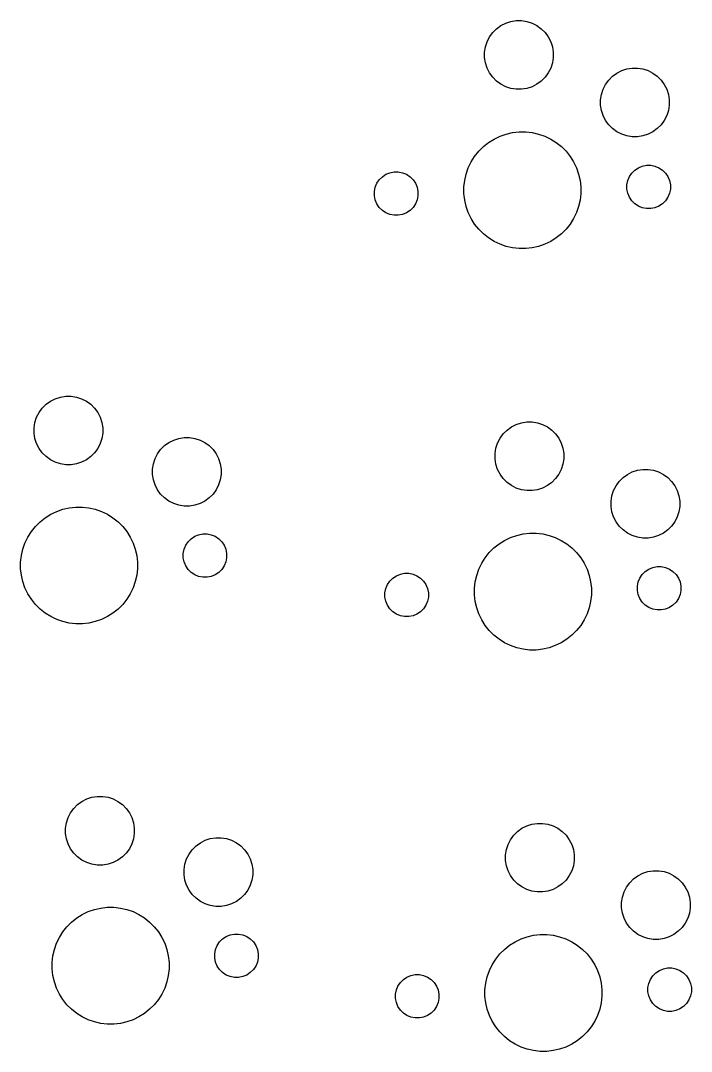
# Model space of a CAD drawing. Extents: x -174 to 104, y -33 to 58.
# Drawn here: x -147.57 to -118.35, y 8.02 to 52.95 of the extents above; entities that cross this region are included whole.
import ezdxf

# ---------------------------------------------------------------- set-up
doc = ezdxf.new("R2010")
doc.units = 0
doc.layers.add('BLACK', color=7, linetype='CONTINUOUS')

msp = doc.modelspace()

# ---------------------------------------------------------------- linework, layer by layer
at = {"layer": 'BLACK', "linetype": 'CONTINUOUS'}
for p, q in [((-127.006694, 52.429401), (-126.840257, 52.595838)), ((-126.840257, 52.595838), (-126.649833, 52.734189)), ((-126.649833, 52.734189), (-126.44011, 52.841048)), ((-126.44011, 52.841048), (-126.216253, 52.913784)), ((-126.216253, 52.913784), (-125.983774, 52.950605)), ((-125.983774, 52.950605), (-125.748396, 52.950605)), ((-125.748396, 52.950605), (-125.515917, 52.913784)), ((-125.515917, 52.913784), (-125.29206, 52.841048)), ((-125.29206, 52.841048), (-125.082337, 52.734189)), ((-125.082337, 52.734189), (-124.891913, 52.595838)), ((-124.891913, 52.595838), (-124.725476, 52.429401)), ((-127.251904, 52.029254), (-127.145045, 52.238977)), ((-127.145045, 52.238977), (-127.006694, 52.429401)), ((-124.725476, 52.429401), (-124.587125, 52.238977)), ((-124.587125, 52.238977), (-124.480266, 52.029254)), ((-127.361461, 51.572918), (-127.32464, 51.805397)), ((-127.32464, 51.805397), (-127.251904, 52.029254)), ((-124.480266, 52.029254), (-124.40753, 51.805397)), ((-124.40753, 51.805397), (-124.370709, 51.572918)), ((-127.361461, 51.33754), (-127.361461, 51.572918)), ((-127.32464, 51.105061), (-127.361461, 51.33754)), ((-124.370709, 51.33754), (-124.40753, 51.105061)), ((-124.370709, 51.572918), (-124.370709, 51.33754)), ((-127.251904, 50.881204), (-127.32464, 51.105061)), ((-127.145045, 50.671481), (-127.251904, 50.881204)), ((-124.480266, 50.881204), (-124.587125, 50.671481)), ((-124.40753, 51.105061), (-124.480266, 50.881204)), ((-121.593957, 50.665828), (-121.384234, 50.772687)), ((-121.384234, 50.772687), (-121.160377, 50.845423)), ((-121.160377, 50.845423), (-120.927898, 50.882244)), ((-120.927898, 50.882244), (-120.69252, 50.882244)), ((-120.69252, 50.882244), (-120.460041, 50.845423)), ((-120.460041, 50.845423), (-120.236184, 50.772687)), ((-120.236184, 50.772687), (-120.026461, 50.665828)), ((-127.006694, 50.481057), (-127.145045, 50.671481)), ((-126.840257, 50.31462), (-127.006694, 50.481057)), ((-124.725476, 50.481057), (-124.891913, 50.31462)), ((-124.587125, 50.671481), (-124.725476, 50.481057)), ((-122.089169, 50.170616), (-121.950818, 50.36104)), ((-121.950818, 50.36104), (-121.784381, 50.527477)), ((-121.784381, 50.527477), (-121.593957, 50.665828)), ((-120.026461, 50.665828), (-119.836037, 50.527477)), ((-119.836037, 50.527477), (-119.6696, 50.36104)), ((-119.6696, 50.36104), (-119.531249, 50.170616)), ((-126.649833, 50.176269), (-126.840257, 50.31462)), ((-126.44011, 50.06941), (-126.649833, 50.176269)), ((-126.216253, 49.996674), (-126.44011, 50.06941)), ((-125.983774, 49.959853), (-126.216253, 49.996674)), ((-125.748396, 49.959853), (-125.983774, 49.959853)), ((-125.515917, 49.996674), (-125.748396, 49.959853)), ((-125.29206, 50.06941), (-125.515917, 49.996674)), ((-125.082337, 50.176269), (-125.29206, 50.06941)), ((-124.891913, 50.31462), (-125.082337, 50.176269)), ((-122.268764, 49.737036), (-122.196028, 49.960893)), ((-122.196028, 49.960893), (-122.089169, 50.170616)), ((-119.531249, 50.170616), (-119.42439, 49.960893)), ((-119.42439, 49.960893), (-119.351654, 49.737036)), ((-122.305585, 49.504557), (-122.268764, 49.737036)), ((-122.305585, 49.269179), (-122.305585, 49.504557)), ((-119.351654, 49.737036), (-119.314833, 49.504557)), ((-119.314833, 49.504557), (-119.314833, 49.269179)), ((-122.268764, 49.0367), (-122.305585, 49.269179)), ((-122.196028, 48.812843), (-122.268764, 49.0367)), ((-119.351654, 49.0367), (-119.42439, 48.812843)), ((-119.314833, 49.269179), (-119.351654, 49.0367)), ((-122.089169, 48.60312), (-122.196028, 48.812843)), ((-121.950818, 48.412696), (-122.089169, 48.60312)), ((-119.531249, 48.60312), (-119.6696, 48.412696)), ((-119.42439, 48.812843), (-119.531249, 48.60312)), ((-126.138782, 48.071222), (-125.854621, 48.103239)), ((-125.854621, 48.103239), (-125.568661, 48.103239)), ((-125.568661, 48.103239), (-125.2845, 48.071222)), ((-121.784381, 48.246259), (-121.950818, 48.412696)), ((-121.593957, 48.107908), (-121.784381, 48.246259)), ((-121.384234, 48.001049), (-121.593957, 48.107908)), ((-120.026461, 48.107908), (-120.236184, 48.001049)), ((-119.836037, 48.246259), (-120.026461, 48.107908)), ((-119.6696, 48.412696), (-119.836037, 48.246259)), ((-127.410825, 47.458639), (-127.187253, 47.636931)), ((-127.187253, 47.636931), (-126.945124, 47.789071)), ((-126.945124, 47.789071), (-126.687484, 47.913144)), ((-126.687484, 47.913144), (-126.417572, 48.00759)), ((-126.417572, 48.00759), (-126.138782, 48.071222)), ((-125.2845, 48.071222), (-125.00571, 48.00759)), ((-125.00571, 48.00759), (-124.735798, 47.913144)), ((-124.735798, 47.913144), (-124.478158, 47.789071)), ((-124.478158, 47.789071), (-124.236029, 47.636931)), ((-124.236029, 47.636931), (-124.012457, 47.458639)), ((-121.160377, 47.928313), (-121.384234, 48.001049)), ((-120.927898, 47.891492), (-121.160377, 47.928313)), ((-120.69252, 47.891492), (-120.927898, 47.891492)), ((-120.460041, 47.928313), (-120.69252, 47.891492)), ((-120.236184, 48.001049), (-120.460041, 47.928313)), ((-127.791321, 47.032863), (-127.613029, 47.256435)), ((-127.613029, 47.256435), (-127.410825, 47.458639)), ((-124.012457, 47.458639), (-123.810253, 47.256435)), ((-123.810253, 47.256435), (-123.631961, 47.032863)), ((-128.067534, 46.533094), (-127.943461, 46.790734)), ((-127.943461, 46.790734), (-127.791321, 47.032863)), ((-123.631961, 47.032863), (-123.479821, 46.790734)), ((-123.479821, 46.790734), (-123.355748, 46.533094)), ((-131.657583, 46.251103), (-131.485526, 46.322371)), ((-131.485526, 46.322371), (-131.302872, 46.358703)), ((-131.302872, 46.358703), (-131.11664, 46.358703)), ((-131.11664, 46.358703), (-130.933986, 46.322371)), ((-130.933986, 46.322371), (-130.761929, 46.251103)), ((-128.16198, 46.263182), (-128.067534, 46.533094)), ((-123.355748, 46.533094), (-123.261302, 46.263182)), ((-121.051351, 46.149051), (-120.947886, 46.303898)), ((-120.947886, 46.303898), (-120.8162, 46.435584)), ((-120.8162, 46.435584), (-120.661353, 46.539049)), ((-120.661353, 46.539049), (-120.489296, 46.610317)), ((-120.489296, 46.610317), (-120.306642, 46.646649)), ((-120.306642, 46.646649), (-120.12041, 46.646649)), ((-120.12041, 46.646649), (-119.937756, 46.610317)), ((-119.937756, 46.610317), (-119.765699, 46.539049)), ((-119.765699, 46.539049), (-119.610852, 46.435584)), ((-119.610852, 46.435584), (-119.479166, 46.303898)), ((-119.479166, 46.303898), (-119.375701, 46.149051)), ((-132.118849, 45.689048), (-132.047581, 45.861105)), ((-132.047581, 45.861105), (-131.944116, 46.015952)), ((-131.944116, 46.015952), (-131.81243, 46.147638)), ((-131.81243, 46.147638), (-131.657583, 46.251103)), ((-130.761929, 46.251103), (-130.607082, 46.147638)), ((-130.607082, 46.147638), (-130.475396, 46.015952)), ((-130.475396, 46.015952), (-130.371931, 45.861105)), ((-130.371931, 45.861105), (-130.300663, 45.689048)), ((-128.257629, 45.700231), (-128.225612, 45.984392)), ((-128.225612, 45.984392), (-128.16198, 46.263182)), ((-123.261302, 46.263182), (-123.19767, 45.984392)), ((-123.19767, 45.984392), (-123.165653, 45.700231)), ((-121.158951, 45.79434), (-121.122619, 45.976994)), ((-121.122619, 45.976994), (-121.051351, 46.149051)), ((-119.375701, 46.149051), (-119.304433, 45.976994)), ((-119.304433, 45.976994), (-119.268101, 45.79434)), ((-132.155181, 45.506394), (-132.118849, 45.689048)), ((-132.155181, 45.320162), (-132.155181, 45.506394)), ((-130.300663, 45.689048), (-130.264331, 45.506394)), ((-130.264331, 45.506394), (-130.264331, 45.320162)), ((-128.257629, 45.414271), (-128.257629, 45.700231)), ((-128.225612, 45.13011), (-128.257629, 45.414271)), ((-123.165653, 45.414271), (-123.19767, 45.13011)), ((-123.165653, 45.700231), (-123.165653, 45.414271)), ((-121.158951, 45.608108), (-121.158951, 45.79434)), ((-121.122619, 45.425454), (-121.158951, 45.608108)), ((-121.051351, 45.253397), (-121.122619, 45.425454)), ((-119.304433, 45.425454), (-119.375701, 45.253397)), ((-119.268101, 45.608108), (-119.304433, 45.425454)), ((-119.268101, 45.79434), (-119.268101, 45.608108)), ((-132.118849, 45.137508), (-132.155181, 45.320162)), ((-132.047581, 44.965451), (-132.118849, 45.137508)), ((-131.944116, 44.810604), (-132.047581, 44.965451)), ((-130.371931, 44.965451), (-130.475396, 44.810604)), ((-130.300663, 45.137508), (-130.371931, 44.965451)), ((-130.264331, 45.320162), (-130.300663, 45.137508)), ((-128.16198, 44.85132), (-128.225612, 45.13011)), ((-123.19767, 45.13011), (-123.261302, 44.85132)), ((-120.947886, 45.09855), (-121.051351, 45.253397)), ((-120.8162, 44.966864), (-120.947886, 45.09855)), ((-120.661353, 44.863399), (-120.8162, 44.966864)), ((-119.610852, 44.966864), (-119.765699, 44.863399)), ((-119.479166, 45.09855), (-119.610852, 44.966864)), ((-119.375701, 45.253397), (-119.479166, 45.09855)), ((-131.81243, 44.678918), (-131.944116, 44.810604)), ((-131.657583, 44.575453), (-131.81243, 44.678918)), ((-131.485526, 44.504185), (-131.657583, 44.575453)), ((-131.302872, 44.467853), (-131.485526, 44.504185)), ((-130.933986, 44.504185), (-131.11664, 44.467853)), ((-130.761929, 44.575453), (-130.933986, 44.504185)), ((-130.607082, 44.678918), (-130.761929, 44.575453)), ((-130.475396, 44.810604), (-130.607082, 44.678918)), ((-128.067534, 44.581408), (-128.16198, 44.85132)), ((-127.943461, 44.323768), (-128.067534, 44.581408)), ((-123.355748, 44.581408), (-123.479821, 44.323768)), ((-123.261302, 44.85132), (-123.355748, 44.581408)), ((-120.489296, 44.792131), (-120.661353, 44.863399)), ((-120.306642, 44.755799), (-120.489296, 44.792131)), ((-120.12041, 44.755799), (-120.306642, 44.755799)), ((-119.937756, 44.792131), (-120.12041, 44.755799)), ((-119.765699, 44.863399), (-119.937756, 44.792131)), ((-131.11664, 44.467853), (-131.302872, 44.467853)), ((-127.791321, 44.081639), (-127.943461, 44.323768)), ((-127.613029, 43.858067), (-127.791321, 44.081639)), ((-123.631961, 44.081639), (-123.810253, 43.858067)), ((-123.479821, 44.323768), (-123.631961, 44.081639)), ((-127.410825, 43.655863), (-127.613029, 43.858067)), ((-127.187253, 43.477571), (-127.410825, 43.655863)), ((-124.012457, 43.655863), (-124.236029, 43.477571)), ((-123.810253, 43.858067), (-124.012457, 43.655863)), ((-126.945124, 43.325431), (-127.187253, 43.477571)), ((-126.687484, 43.201358), (-126.945124, 43.325431)), ((-126.417572, 43.106912), (-126.687484, 43.201358)), ((-124.735798, 43.201358), (-125.00571, 43.106912)), ((-124.478158, 43.325431), (-124.735798, 43.201358)), ((-124.236029, 43.477571), (-124.478158, 43.325431)), ((-126.138782, 43.04328), (-126.417572, 43.106912)), ((-125.854621, 43.011263), (-126.138782, 43.04328)), ((-125.568661, 43.011263), (-125.854621, 43.011263)), ((-125.2845, 43.04328), (-125.568661, 43.011263)), ((-125.00571, 43.106912), (-125.2845, 43.04328)), ((-146.269232, 36.364594), (-146.059509, 36.471453)), ((-146.059509, 36.471453), (-145.835652, 36.544189)), ((-145.835652, 36.544189), (-145.603173, 36.58101)), ((-145.603173, 36.58101), (-145.367795, 36.58101)), ((-145.367795, 36.58101), (-145.135316, 36.544189)), ((-145.135316, 36.544189), (-144.911459, 36.471453)), ((-144.911459, 36.471453), (-144.701736, 36.364594)), ((-146.764444, 35.869382), (-146.626093, 36.059806)), ((-146.626093, 36.059806), (-146.459656, 36.226243)), ((-146.459656, 36.226243), (-146.269232, 36.364594)), ((-144.701736, 36.364594), (-144.511312, 36.226243)), ((-144.511312, 36.226243), (-144.344875, 36.059806)), ((-144.344875, 36.059806), (-144.206524, 35.869382)), ((-146.944039, 35.435802), (-146.871303, 35.659659)), ((-146.871303, 35.659659), (-146.764444, 35.869382)), ((-144.206524, 35.869382), (-144.099665, 35.659659)), ((-144.099665, 35.659659), (-144.026929, 35.435802)), ((-146.98086, 35.203323), (-146.944039, 35.435802)), ((-146.98086, 34.967945), (-146.98086, 35.203323)), ((-144.026929, 35.435802), (-143.990108, 35.203323)), ((-143.990108, 35.203323), (-143.990108, 34.967945)), ((-126.548597, 34.935397), (-126.38216, 35.101834)), ((-126.38216, 35.101834), (-126.191736, 35.240185)), ((-126.191736, 35.240185), (-125.982013, 35.347044)), ((-125.982013, 35.347044), (-125.758156, 35.41978)), ((-125.758156, 35.41978), (-125.525677, 35.456601)), ((-125.525677, 35.456601), (-125.290299, 35.456601)), ((-125.290299, 35.456601), (-125.05782, 35.41978)), ((-125.05782, 35.41978), (-124.833963, 35.347044)), ((-124.833963, 35.347044), (-124.62424, 35.240185)), ((-124.62424, 35.240185), (-124.433816, 35.101834)), ((-124.433816, 35.101834), (-124.267379, 34.935397)), ((-146.944039, 34.735466), (-146.98086, 34.967945)), ((-146.871303, 34.511609), (-146.944039, 34.735466)), ((-144.026929, 34.735466), (-144.099665, 34.511609)), ((-143.990108, 34.967945), (-144.026929, 34.735466)), ((-141.112035, 34.563672), (-140.902312, 34.670531)), ((-140.902312, 34.670531), (-140.678455, 34.743267)), ((-140.678455, 34.743267), (-140.445976, 34.780088)), ((-140.445976, 34.780088), (-140.210598, 34.780088)), ((-140.210598, 34.780088), (-139.978119, 34.743267)), ((-139.978119, 34.743267), (-139.754262, 34.670531)), ((-139.754262, 34.670531), (-139.544539, 34.563672)), ((-126.793807, 34.53525), (-126.686948, 34.744973)), ((-126.686948, 34.744973), (-126.548597, 34.935397)), ((-124.267379, 34.935397), (-124.129028, 34.744973)), ((-124.129028, 34.744973), (-124.022169, 34.53525)), ((-146.764444, 34.301886), (-146.871303, 34.511609)), ((-146.626093, 34.111462), (-146.764444, 34.301886)), ((-144.206524, 34.301886), (-144.344875, 34.111462)), ((-144.099665, 34.511609), (-144.206524, 34.301886)), ((-141.607247, 34.06846), (-141.468896, 34.258884)), ((-141.468896, 34.258884), (-141.302459, 34.425321)), ((-141.302459, 34.425321), (-141.112035, 34.563672)), ((-139.544539, 34.563672), (-139.354115, 34.425321)), ((-139.354115, 34.425321), (-139.187678, 34.258884)), ((-139.187678, 34.258884), (-139.049327, 34.06846)), ((-126.903364, 34.078914), (-126.866543, 34.311393)), ((-126.866543, 34.311393), (-126.793807, 34.53525)), ((-124.022169, 34.53525), (-123.949433, 34.311393)), ((-123.949433, 34.311393), (-123.912612, 34.078914)), ((-146.459656, 33.945025), (-146.626093, 34.111462)), ((-146.269232, 33.806674), (-146.459656, 33.945025)), ((-146.059509, 33.699815), (-146.269232, 33.806674)), ((-145.835652, 33.627079), (-146.059509, 33.699815)), ((-144.911459, 33.699815), (-145.135316, 33.627079)), ((-144.701736, 33.806674), (-144.911459, 33.699815)), ((-144.511312, 33.945025), (-144.701736, 33.806674)), ((-144.344875, 34.111462), (-144.511312, 33.945025)), ((-141.786842, 33.63488), (-141.714106, 33.858737)), ((-141.714106, 33.858737), (-141.607247, 34.06846)), ((-139.049327, 34.06846), (-138.942468, 33.858737)), ((-138.942468, 33.858737), (-138.869732, 33.63488)), ((-126.903364, 33.843536), (-126.903364, 34.078914)), ((-126.866543, 33.611057), (-126.903364, 33.843536)), ((-123.912612, 33.843536), (-123.949433, 33.611057)), ((-123.912612, 34.078914), (-123.912612, 33.843536)), ((-145.603173, 33.590258), (-145.835652, 33.627079)), ((-145.367795, 33.590258), (-145.603173, 33.590258)), ((-145.135316, 33.627079), (-145.367795, 33.590258)), ((-141.823663, 33.402401), (-141.786842, 33.63488)), ((-141.823663, 33.167023), (-141.823663, 33.402401)), ((-138.869732, 33.63488), (-138.832911, 33.402401)), ((-138.832911, 33.402401), (-138.832911, 33.167023)), ((-126.793807, 33.3872), (-126.866543, 33.611057)), ((-126.686948, 33.177477), (-126.793807, 33.3872)), ((-124.022169, 33.3872), (-124.129028, 33.177477)), ((-123.949433, 33.611057), (-124.022169, 33.3872)), ((-121.13586, 33.171824), (-120.926137, 33.278683)), ((-120.926137, 33.278683), (-120.70228, 33.351419)), ((-120.70228, 33.351419), (-120.469801, 33.38824)), ((-120.469801, 33.38824), (-120.234423, 33.38824)), ((-120.234423, 33.38824), (-120.001944, 33.351419)), ((-120.001944, 33.351419), (-119.778087, 33.278683)), ((-119.778087, 33.278683), (-119.568364, 33.171824)), ((-141.786842, 32.934544), (-141.823663, 33.167023)), ((-141.714106, 32.710687), (-141.786842, 32.934544)), ((-138.869732, 32.934544), (-138.942468, 32.710687)), ((-138.832911, 33.167023), (-138.869732, 32.934544)), ((-126.548597, 32.987053), (-126.686948, 33.177477)), ((-126.38216, 32.820616), (-126.548597, 32.987053)), ((-126.191736, 32.682265), (-126.38216, 32.820616)), ((-124.433816, 32.820616), (-124.62424, 32.682265)), ((-124.267379, 32.987053), (-124.433816, 32.820616)), ((-124.129028, 33.177477), (-124.267379, 32.987053)), ((-121.631072, 32.676612), (-121.492721, 32.867036)), ((-121.492721, 32.867036), (-121.326284, 33.033473)), ((-121.326284, 33.033473), (-121.13586, 33.171824)), ((-119.568364, 33.171824), (-119.37794, 33.033473)), ((-119.37794, 33.033473), (-119.211503, 32.867036)), ((-119.211503, 32.867036), (-119.073152, 32.676612)), ((-141.607247, 32.500964), (-141.714106, 32.710687)), ((-141.468896, 32.31054), (-141.607247, 32.500964)), ((-139.049327, 32.500964), (-139.187678, 32.31054)), ((-138.942468, 32.710687), (-139.049327, 32.500964)), ((-125.982013, 32.575406), (-126.191736, 32.682265)), ((-125.758156, 32.50267), (-125.982013, 32.575406)), ((-125.525677, 32.465849), (-125.758156, 32.50267)), ((-125.290299, 32.465849), (-125.525677, 32.465849)), ((-125.05782, 32.50267), (-125.290299, 32.465849)), ((-124.833963, 32.575406), (-125.05782, 32.50267)), ((-124.62424, 32.682265), (-124.833963, 32.575406)), ((-121.810667, 32.243032), (-121.737931, 32.466889)), ((-121.737931, 32.466889), (-121.631072, 32.676612)), ((-119.073152, 32.676612), (-118.966293, 32.466889)), ((-118.966293, 32.466889), (-118.893557, 32.243032)), ((-141.302459, 32.144103), (-141.468896, 32.31054)), ((-141.112035, 32.005752), (-141.302459, 32.144103)), ((-140.902312, 31.898893), (-141.112035, 32.005752)), ((-140.678455, 31.826157), (-140.902312, 31.898893)), ((-139.754262, 31.898893), (-139.978119, 31.826157)), ((-139.544539, 32.005752), (-139.754262, 31.898893)), ((-139.354115, 32.144103), (-139.544539, 32.005752)), ((-139.187678, 32.31054), (-139.354115, 32.144103)), ((-121.847488, 32.010553), (-121.810667, 32.243032)), ((-121.847488, 31.775175), (-121.847488, 32.010553)), ((-118.893557, 32.243032), (-118.856736, 32.010553)), ((-118.856736, 32.010553), (-118.856736, 31.775175)), ((-146.256058, 31.435642), (-145.998418, 31.559715)), ((-145.998418, 31.559715), (-145.728506, 31.654161)), ((-145.728506, 31.654161), (-145.449716, 31.717793)), ((-145.449716, 31.717793), (-145.165555, 31.74981)), ((-145.165555, 31.74981), (-144.879595, 31.74981)), ((-144.879595, 31.74981), (-144.595434, 31.717793)), ((-144.595434, 31.717793), (-144.316644, 31.654161)), ((-144.316644, 31.654161), (-144.046732, 31.559715)), ((-144.046732, 31.559715), (-143.789092, 31.435642)), ((-140.445976, 31.789336), (-140.678455, 31.826157)), ((-140.210598, 31.789336), (-140.445976, 31.789336)), ((-139.978119, 31.826157), (-140.210598, 31.789336)), ((-121.810667, 31.542696), (-121.847488, 31.775175)), ((-121.737931, 31.318839), (-121.810667, 31.542696)), ((-118.893557, 31.542696), (-118.966293, 31.318839)), ((-118.856736, 31.775175), (-118.893557, 31.542696)), ((-146.923963, 30.903006), (-146.721759, 31.10521)), ((-146.721759, 31.10521), (-146.498187, 31.283502)), ((-146.498187, 31.283502), (-146.256058, 31.435642)), ((-143.789092, 31.435642), (-143.546963, 31.283502)), ((-143.546963, 31.283502), (-143.323391, 31.10521)), ((-143.323391, 31.10521), (-143.121187, 30.903006)), ((-121.631072, 31.109116), (-121.737931, 31.318839)), ((-121.492721, 30.918692), (-121.631072, 31.109116)), ((-119.073152, 31.109116), (-119.211503, 30.918692)), ((-118.966293, 31.318839), (-119.073152, 31.109116)), ((-147.254395, 30.437305), (-147.102255, 30.679434)), ((-147.102255, 30.679434), (-146.923963, 30.903006)), ((-143.121187, 30.903006), (-142.942895, 30.679434)), ((-142.942895, 30.679434), (-142.790755, 30.437305)), ((-139.8153, 30.54444), (-139.632646, 30.580772)), ((-139.632646, 30.580772), (-139.446414, 30.580772)), ((-139.446414, 30.580772), (-139.26376, 30.54444)), ((-125.959475, 30.513586), (-125.680685, 30.577218)), ((-125.680685, 30.577218), (-125.396524, 30.609235)), ((-125.396524, 30.609235), (-125.110564, 30.609235)), ((-125.110564, 30.609235), (-124.826403, 30.577218)), ((-124.826403, 30.577218), (-124.547613, 30.513586)), ((-121.326284, 30.752255), (-121.492721, 30.918692)), ((-121.13586, 30.613904), (-121.326284, 30.752255)), ((-120.926137, 30.507045), (-121.13586, 30.613904)), ((-119.568364, 30.613904), (-119.778087, 30.507045)), ((-119.37794, 30.752255), (-119.568364, 30.613904)), ((-119.211503, 30.918692), (-119.37794, 30.752255)), ((-147.472914, 29.909753), (-147.378468, 30.179665)), ((-147.378468, 30.179665), (-147.254395, 30.437305)), ((-142.790755, 30.437305), (-142.666682, 30.179665)), ((-142.666682, 30.179665), (-142.572236, 29.909753)), ((-140.377355, 30.083174), (-140.27389, 30.238021)), ((-140.27389, 30.238021), (-140.142204, 30.369707)), ((-140.142204, 30.369707), (-139.987357, 30.473172)), ((-139.987357, 30.473172), (-139.8153, 30.54444)), ((-139.26376, 30.54444), (-139.091703, 30.473172)), ((-139.091703, 30.473172), (-138.936856, 30.369707)), ((-138.936856, 30.369707), (-138.80517, 30.238021)), ((-138.80517, 30.238021), (-138.701705, 30.083174)), ((-126.952728, 29.964635), (-126.729156, 30.142927)), ((-126.729156, 30.142927), (-126.487027, 30.295067)), ((-126.487027, 30.295067), (-126.229387, 30.41914)), ((-126.229387, 30.41914), (-125.959475, 30.513586)), ((-124.547613, 30.513586), (-124.277701, 30.41914)), ((-124.277701, 30.41914), (-124.020061, 30.295067)), ((-124.020061, 30.295067), (-123.777932, 30.142927)), ((-123.777932, 30.142927), (-123.55436, 29.964635)), ((-120.70228, 30.434309), (-120.926137, 30.507045)), ((-120.469801, 30.397488), (-120.70228, 30.434309)), ((-120.234423, 30.397488), (-120.469801, 30.397488)), ((-120.001944, 30.434309), (-120.234423, 30.397488)), ((-119.778087, 30.507045), (-120.001944, 30.434309)), ((-147.536546, 29.630963), (-147.472914, 29.909753)), ((-142.572236, 29.909753), (-142.508604, 29.630963)), ((-140.484955, 29.728463), (-140.448623, 29.911117)), ((-140.484955, 29.542231), (-140.484955, 29.728463)), ((-140.448623, 29.911117), (-140.377355, 30.083174)), ((-138.701705, 30.083174), (-138.630437, 29.911117)), ((-138.630437, 29.911117), (-138.594105, 29.728463)), ((-138.594105, 29.728463), (-138.594105, 29.542231)), ((-127.333224, 29.538859), (-127.154932, 29.762431)), ((-127.154932, 29.762431), (-126.952728, 29.964635)), ((-123.55436, 29.964635), (-123.352156, 29.762431)), ((-123.352156, 29.762431), (-123.173864, 29.538859)), ((-147.568563, 29.346802), (-147.536546, 29.630963)), ((-147.568563, 29.060842), (-147.568563, 29.346802)), ((-142.508604, 29.630963), (-142.476587, 29.346802)), ((-142.476587, 29.346802), (-142.476587, 29.060842)), ((-140.448623, 29.359577), (-140.484955, 29.542231)), ((-140.377355, 29.18752), (-140.448623, 29.359577)), ((-138.630437, 29.359577), (-138.701705, 29.18752)), ((-138.594105, 29.542231), (-138.630437, 29.359577)), ((-127.609437, 29.03909), (-127.485364, 29.29673)), ((-127.485364, 29.29673), (-127.333224, 29.538859)), ((-123.173864, 29.538859), (-123.021724, 29.29673)), ((-123.021724, 29.29673), (-122.897651, 29.03909)), ((-147.536546, 28.776681), (-147.568563, 29.060842)), ((-147.472914, 28.497891), (-147.536546, 28.776681)), ((-142.508604, 28.776681), (-142.572236, 28.497891)), ((-142.476587, 29.060842), (-142.508604, 28.776681)), ((-140.27389, 29.032673), (-140.377355, 29.18752)), ((-140.142204, 28.900987), (-140.27389, 29.032673)), ((-139.987357, 28.797522), (-140.142204, 28.900987)), ((-139.8153, 28.726254), (-139.987357, 28.797522)), ((-139.091703, 28.797522), (-139.26376, 28.726254)), ((-138.936856, 28.900987), (-139.091703, 28.797522)), ((-138.80517, 29.032673), (-138.936856, 28.900987)), ((-138.701705, 29.18752), (-138.80517, 29.032673)), ((-131.354333, 28.653634), (-131.199486, 28.757099)), ((-131.199486, 28.757099), (-131.027429, 28.828367)), ((-131.027429, 28.828367), (-130.844775, 28.864699)), ((-130.844775, 28.864699), (-130.658543, 28.864699)), ((-130.658543, 28.864699), (-130.475889, 28.828367)), ((-130.475889, 28.828367), (-130.303832, 28.757099)), ((-130.303832, 28.757099), (-130.148985, 28.653634)), ((-127.767515, 28.490388), (-127.703883, 28.769178)), ((-127.703883, 28.769178), (-127.609437, 29.03909)), ((-122.897651, 29.03909), (-122.803205, 28.769178)), ((-122.803205, 28.769178), (-122.739573, 28.490388)), ((-120.593254, 28.655047), (-120.489789, 28.809894)), ((-120.489789, 28.809894), (-120.358103, 28.94158)), ((-120.358103, 28.94158), (-120.203256, 29.045045)), ((-120.203256, 29.045045), (-120.031199, 29.116313)), ((-120.031199, 29.116313), (-119.848545, 29.152645)), ((-119.848545, 29.152645), (-119.662313, 29.152645)), ((-119.662313, 29.152645), (-119.479659, 29.116313)), ((-119.479659, 29.116313), (-119.307602, 29.045045)), ((-119.307602, 29.045045), (-119.152755, 28.94158)), ((-119.152755, 28.94158), (-119.021069, 28.809894)), ((-119.021069, 28.809894), (-118.917604, 28.655047)), ((-147.378468, 28.227979), (-147.472914, 28.497891)), ((-142.572236, 28.497891), (-142.666682, 28.227979)), ((-139.632646, 28.689922), (-139.8153, 28.726254)), ((-139.446414, 28.689922), (-139.632646, 28.689922)), ((-139.26376, 28.726254), (-139.446414, 28.689922)), ((-131.660752, 28.195044), (-131.589484, 28.367101)), ((-131.589484, 28.367101), (-131.486019, 28.521948)), ((-131.486019, 28.521948), (-131.354333, 28.653634)), ((-130.148985, 28.653634), (-130.017299, 28.521948)), ((-130.017299, 28.521948), (-129.913834, 28.367101)), ((-129.913834, 28.367101), (-129.842566, 28.195044)), ((-127.799532, 28.206227), (-127.767515, 28.490388)), ((-122.739573, 28.490388), (-122.707556, 28.206227)), ((-120.700854, 28.300336), (-120.664522, 28.48299)), ((-120.664522, 28.48299), (-120.593254, 28.655047)), ((-118.917604, 28.655047), (-118.846336, 28.48299)), ((-118.846336, 28.48299), (-118.810004, 28.300336)), ((-147.254395, 27.970339), (-147.378468, 28.227979)), ((-147.102255, 27.72821), (-147.254395, 27.970339)), ((-142.790755, 27.970339), (-142.942895, 27.72821)), ((-142.666682, 28.227979), (-142.790755, 27.970339)), ((-131.697084, 28.01239), (-131.660752, 28.195044)), ((-131.697084, 27.826158), (-131.697084, 28.01239)), ((-129.842566, 28.195044), (-129.806234, 28.01239)), ((-129.806234, 28.01239), (-129.806234, 27.826158)), ((-127.799532, 27.920267), (-127.799532, 28.206227)), ((-127.767515, 27.636106), (-127.799532, 27.920267)), ((-122.707556, 27.920267), (-122.739573, 27.636106)), ((-122.707556, 28.206227), (-122.707556, 27.920267)), ((-120.700854, 28.114104), (-120.700854, 28.300336)), ((-120.664522, 27.93145), (-120.700854, 28.114104)), ((-120.593254, 27.759393), (-120.664522, 27.93145)), ((-118.846336, 27.93145), (-118.917604, 27.759393)), ((-118.810004, 28.114104), (-118.846336, 27.93145)), ((-118.810004, 28.300336), (-118.810004, 28.114104)), ((-146.923963, 27.504638), (-147.102255, 27.72821)), ((-146.721759, 27.302434), (-146.923963, 27.504638)), ((-143.121187, 27.504638), (-143.323391, 27.302434)), ((-142.942895, 27.72821), (-143.121187, 27.504638)), ((-131.660752, 27.643504), (-131.697084, 27.826158)), ((-131.589484, 27.471447), (-131.660752, 27.643504)), ((-131.486019, 27.3166), (-131.589484, 27.471447)), ((-129.913834, 27.471447), (-130.017299, 27.3166)), ((-129.842566, 27.643504), (-129.913834, 27.471447)), ((-129.806234, 27.826158), (-129.842566, 27.643504)), ((-127.703883, 27.357316), (-127.767515, 27.636106)), ((-122.739573, 27.636106), (-122.803205, 27.357316)), ((-120.489789, 27.604546), (-120.593254, 27.759393)), ((-120.358103, 27.47286), (-120.489789, 27.604546)), ((-120.203256, 27.369395), (-120.358103, 27.47286)), ((-119.152755, 27.47286), (-119.307602, 27.369395)), ((-119.021069, 27.604546), (-119.152755, 27.47286)), ((-118.917604, 27.759393), (-119.021069, 27.604546)), ((-146.498187, 27.124142), (-146.721759, 27.302434)), ((-146.256058, 26.972002), (-146.498187, 27.124142)), ((-145.998418, 26.847929), (-146.256058, 26.972002)), ((-143.789092, 26.972002), (-144.046732, 26.847929)), ((-143.546963, 27.124142), (-143.789092, 26.972002)), ((-143.323391, 27.302434), (-143.546963, 27.124142)), ((-131.354333, 27.184914), (-131.486019, 27.3166)), ((-131.199486, 27.081449), (-131.354333, 27.184914)), ((-131.027429, 27.010181), (-131.199486, 27.081449)), ((-130.844775, 26.973849), (-131.027429, 27.010181)), ((-130.658543, 26.973849), (-130.844775, 26.973849)), ((-130.475889, 27.010181), (-130.658543, 26.973849)), ((-130.303832, 27.081449), (-130.475889, 27.010181)), ((-130.148985, 27.184914), (-130.303832, 27.081449)), ((-130.017299, 27.3166), (-130.148985, 27.184914)), ((-127.609437, 27.087404), (-127.703883, 27.357316)), ((-127.485364, 26.829764), (-127.609437, 27.087404)), ((-122.897651, 27.087404), (-123.021724, 26.829764)), ((-122.803205, 27.357316), (-122.897651, 27.087404)), ((-120.031199, 27.298127), (-120.203256, 27.369395)), ((-119.848545, 27.261795), (-120.031199, 27.298127)), ((-119.662313, 27.261795), (-119.848545, 27.261795)), ((-119.479659, 27.298127), (-119.662313, 27.261795)), ((-119.307602, 27.369395), (-119.479659, 27.298127)), ((-145.728506, 26.753483), (-145.998418, 26.847929)), ((-145.449716, 26.689851), (-145.728506, 26.753483)), ((-145.165555, 26.657834), (-145.449716, 26.689851)), ((-144.879595, 26.657834), (-145.165555, 26.657834)), ((-144.595434, 26.689851), (-144.879595, 26.657834)), ((-144.316644, 26.753483), (-144.595434, 26.689851)), ((-144.046732, 26.847929), (-144.316644, 26.753483)), ((-127.333224, 26.587635), (-127.485364, 26.829764)), ((-127.154932, 26.364063), (-127.333224, 26.587635)), ((-123.173864, 26.587635), (-123.352156, 26.364063)), ((-123.021724, 26.829764), (-123.173864, 26.587635)), ((-126.952728, 26.161859), (-127.154932, 26.364063)), ((-126.729156, 25.983567), (-126.952728, 26.161859)), ((-123.55436, 26.161859), (-123.777932, 25.983567)), ((-123.352156, 26.364063), (-123.55436, 26.161859)), ((-126.487027, 25.831427), (-126.729156, 25.983567)), ((-126.229387, 25.707354), (-126.487027, 25.831427)), ((-125.959475, 25.612908), (-126.229387, 25.707354)), ((-125.680685, 25.549276), (-125.959475, 25.612908)), ((-124.547613, 25.612908), (-124.826403, 25.549276)), ((-124.277701, 25.707354), (-124.547613, 25.612908)), ((-124.020061, 25.831427), (-124.277701, 25.707354)), ((-123.777932, 25.983567), (-124.020061, 25.831427)), ((-125.396524, 25.517259), (-125.680685, 25.549276)), ((-125.110564, 25.517259), (-125.396524, 25.517259)), ((-124.826403, 25.549276), (-125.110564, 25.517259)), ((-145.086622, 18.78019), (-144.896198, 18.918541)), ((-144.896198, 18.918541), (-144.686475, 19.0254)), ((-144.686475, 19.0254), (-144.462618, 19.098136)), ((-144.462618, 19.098136), (-144.230139, 19.134957)), ((-144.230139, 19.134957), (-143.994761, 19.134957)), ((-143.994761, 19.134957), (-143.762282, 19.098136)), ((-143.762282, 19.098136), (-143.538425, 19.0254)), ((-143.538425, 19.0254), (-143.328702, 18.918541)), ((-143.328702, 18.918541), (-143.138278, 18.78019)), ((-145.498269, 18.213606), (-145.39141, 18.423329)), ((-145.39141, 18.423329), (-145.253059, 18.613753)), ((-145.253059, 18.613753), (-145.086622, 18.78019)), ((-143.138278, 18.78019), (-142.971841, 18.613753)), ((-142.971841, 18.613753), (-142.83349, 18.423329)), ((-142.83349, 18.423329), (-142.726631, 18.213606)), ((-145.607826, 17.75727), (-145.571005, 17.989749)), ((-145.571005, 17.989749), (-145.498269, 18.213606)), ((-142.726631, 18.213606), (-142.653895, 17.989749)), ((-142.653895, 17.989749), (-142.617074, 17.75727)), ((-145.607826, 17.521892), (-145.607826, 17.75727)), ((-145.571005, 17.289413), (-145.607826, 17.521892)), ((-142.617074, 17.521892), (-142.653895, 17.289413)), ((-142.617074, 17.75727), (-142.617074, 17.521892)), ((-126.090501, 17.441394), (-125.924064, 17.607831)), ((-125.924064, 17.607831), (-125.73364, 17.746182)), ((-125.73364, 17.746182), (-125.523917, 17.853041)), ((-125.523917, 17.853041), (-125.30006, 17.925777)), ((-125.30006, 17.925777), (-125.067581, 17.962598)), ((-125.067581, 17.962598), (-124.832203, 17.962598)), ((-124.832203, 17.962598), (-124.599724, 17.925777)), ((-124.599724, 17.925777), (-124.375867, 17.853041)), ((-124.375867, 17.853041), (-124.166144, 17.746182)), ((-124.166144, 17.746182), (-123.97572, 17.607831)), ((-123.97572, 17.607831), (-123.809283, 17.441394)), ((-145.498269, 17.065556), (-145.571005, 17.289413)), ((-142.653895, 17.289413), (-142.726631, 17.065556)), ((-139.929425, 16.979268), (-139.739001, 17.117619)), ((-139.739001, 17.117619), (-139.529278, 17.224478)), ((-139.529278, 17.224478), (-139.305421, 17.297214)), ((-139.305421, 17.297214), (-139.072942, 17.334035)), ((-139.072942, 17.334035), (-138.837564, 17.334035)), ((-138.837564, 17.334035), (-138.605085, 17.297214)), ((-138.605085, 17.297214), (-138.381228, 17.224478)), ((-138.381228, 17.224478), (-138.171505, 17.117619)), ((-138.171505, 17.117619), (-137.981081, 16.979268)), ((-126.335711, 17.041247), (-126.228852, 17.25097)), ((-126.228852, 17.25097), (-126.090501, 17.441394)), ((-123.809283, 17.441394), (-123.670932, 17.25097)), ((-123.670932, 17.25097), (-123.564073, 17.041247)), ((-145.39141, 16.855833), (-145.498269, 17.065556)), ((-145.253059, 16.665409), (-145.39141, 16.855833)), ((-145.086622, 16.498972), (-145.253059, 16.665409)), ((-142.971841, 16.665409), (-143.138278, 16.498972)), ((-142.83349, 16.855833), (-142.971841, 16.665409)), ((-142.726631, 17.065556), (-142.83349, 16.855833)), ((-140.234213, 16.622407), (-140.095862, 16.812831)), ((-140.095862, 16.812831), (-139.929425, 16.979268)), ((-137.981081, 16.979268), (-137.814644, 16.812831)), ((-137.814644, 16.812831), (-137.676293, 16.622407)), ((-126.445268, 16.584911), (-126.408447, 16.81739)), ((-126.408447, 16.81739), (-126.335711, 17.041247)), ((-123.564073, 17.041247), (-123.491337, 16.81739)), ((-123.491337, 16.81739), (-123.454516, 16.584911)), ((-144.896198, 16.360621), (-145.086622, 16.498972)), ((-144.686475, 16.253762), (-144.896198, 16.360621)), ((-144.462618, 16.181026), (-144.686475, 16.253762)), ((-144.230139, 16.144205), (-144.462618, 16.181026)), ((-143.762282, 16.181026), (-143.994761, 16.144205)), ((-143.538425, 16.253762), (-143.762282, 16.181026)), ((-143.328702, 16.360621), (-143.538425, 16.253762)), ((-143.138278, 16.498972), (-143.328702, 16.360621)), ((-140.450629, 15.956348), (-140.413808, 16.188827)), ((-140.413808, 16.188827), (-140.341072, 16.412684)), ((-140.341072, 16.412684), (-140.234213, 16.622407)), ((-137.676293, 16.622407), (-137.569434, 16.412684)), ((-137.569434, 16.412684), (-137.496698, 16.188827)), ((-137.496698, 16.188827), (-137.459877, 15.956348)), ((-126.445268, 16.349533), (-126.445268, 16.584911)), ((-126.408447, 16.117054), (-126.445268, 16.349533)), ((-123.454516, 16.349533), (-123.491337, 16.117054)), ((-123.454516, 16.584911), (-123.454516, 16.349533)), ((-143.994761, 16.144205), (-144.230139, 16.144205)), ((-140.450629, 15.72097), (-140.450629, 15.956348)), ((-137.459877, 15.956348), (-137.459877, 15.72097)), ((-126.335711, 15.893197), (-126.408447, 16.117054)), ((-126.228852, 15.683474), (-126.335711, 15.893197)), ((-123.564073, 15.893197), (-123.670932, 15.683474)), ((-123.491337, 16.117054), (-123.564073, 15.893197)), ((-120.677764, 15.677821), (-120.468041, 15.78468)), ((-120.468041, 15.78468), (-120.244184, 15.857416)), ((-120.244184, 15.857416), (-120.011705, 15.894237)), ((-120.011705, 15.894237), (-119.776327, 15.894237)), ((-119.776327, 15.894237), (-119.543848, 15.857416)), ((-119.543848, 15.857416), (-119.319991, 15.78468)), ((-119.319991, 15.78468), (-119.110268, 15.677821)), ((-140.413808, 15.488491), (-140.450629, 15.72097)), ((-140.341072, 15.264634), (-140.413808, 15.488491)), ((-137.496698, 15.488491), (-137.569434, 15.264634)), ((-137.459877, 15.72097), (-137.496698, 15.488491)), ((-126.090501, 15.49305), (-126.228852, 15.683474)), ((-125.924064, 15.326613), (-126.090501, 15.49305)), ((-125.73364, 15.188262), (-125.924064, 15.326613)), ((-123.97572, 15.326613), (-124.166144, 15.188262)), ((-123.809283, 15.49305), (-123.97572, 15.326613)), ((-123.670932, 15.683474), (-123.809283, 15.49305)), ((-121.172976, 15.182609), (-121.034625, 15.373033)), ((-121.034625, 15.373033), (-120.868188, 15.53947)), ((-120.868188, 15.53947), (-120.677764, 15.677821)), ((-119.110268, 15.677821), (-118.919844, 15.53947)), ((-118.919844, 15.53947), (-118.753407, 15.373033)), ((-118.753407, 15.373033), (-118.615056, 15.182609)), ((-140.234213, 15.054911), (-140.341072, 15.264634)), ((-140.095862, 14.864487), (-140.234213, 15.054911)), ((-139.929425, 14.69805), (-140.095862, 14.864487)), ((-137.814644, 14.864487), (-137.981081, 14.69805)), ((-137.676293, 15.054911), (-137.814644, 14.864487)), ((-137.569434, 15.264634), (-137.676293, 15.054911)), ((-125.523917, 15.081403), (-125.73364, 15.188262)), ((-125.30006, 15.008667), (-125.523917, 15.081403)), ((-125.067581, 14.971846), (-125.30006, 15.008667)), ((-124.832203, 14.971846), (-125.067581, 14.971846)), ((-124.599724, 15.008667), (-124.832203, 14.971846)), ((-124.375867, 15.081403), (-124.599724, 15.008667)), ((-124.166144, 15.188262), (-124.375867, 15.081403)), ((-121.352571, 14.749029), (-121.279835, 14.972886)), ((-121.279835, 14.972886), (-121.172976, 15.182609)), ((-118.615056, 15.182609), (-118.508197, 14.972886)), ((-118.508197, 14.972886), (-118.435461, 14.749029)), ((-139.739001, 14.559699), (-139.929425, 14.69805)), ((-139.529278, 14.45284), (-139.739001, 14.559699)), ((-139.305421, 14.380104), (-139.529278, 14.45284)), ((-139.072942, 14.343283), (-139.305421, 14.380104)), ((-138.605085, 14.380104), (-138.837564, 14.343283)), ((-138.381228, 14.45284), (-138.605085, 14.380104)), ((-138.171505, 14.559699), (-138.381228, 14.45284)), ((-137.981081, 14.69805), (-138.171505, 14.559699)), ((-121.389392, 14.51655), (-121.352571, 14.749029)), ((-121.389392, 14.281172), (-121.389392, 14.51655)), ((-118.435461, 14.749029), (-118.39864, 14.51655)), ((-118.39864, 14.51655), (-118.39864, 14.281172)), ((-145.125153, 13.837449), (-144.883024, 13.989589)), ((-144.883024, 13.989589), (-144.625384, 14.113662)), ((-144.625384, 14.113662), (-144.355472, 14.208108)), ((-144.355472, 14.208108), (-144.076682, 14.27174)), ((-144.076682, 14.27174), (-143.792521, 14.303757)), ((-143.792521, 14.303757), (-143.506561, 14.303757)), ((-143.506561, 14.303757), (-143.2224, 14.27174)), ((-143.2224, 14.27174), (-142.94361, 14.208108)), ((-142.94361, 14.208108), (-142.673698, 14.113662)), ((-142.673698, 14.113662), (-142.416058, 13.989589)), ((-142.416058, 13.989589), (-142.173929, 13.837449)), ((-138.837564, 14.343283), (-139.072942, 14.343283)), ((-121.352571, 14.048693), (-121.389392, 14.281172)), ((-121.279835, 13.824836), (-121.352571, 14.048693)), ((-118.435461, 14.048693), (-118.508197, 13.824836)), ((-118.39864, 14.281172), (-118.435461, 14.048693)), ((-145.550929, 13.456953), (-145.348725, 13.659157)), ((-145.348725, 13.659157), (-145.125153, 13.837449)), ((-142.173929, 13.837449), (-141.950357, 13.659157)), ((-141.950357, 13.659157), (-141.748153, 13.456953)), ((-121.172976, 13.615113), (-121.279835, 13.824836)), ((-121.034625, 13.424689), (-121.172976, 13.615113)), ((-118.615056, 13.615113), (-118.753407, 13.424689)), ((-118.508197, 13.824836), (-118.615056, 13.615113)), ((-145.881361, 12.991252), (-145.729221, 13.233381)), ((-145.729221, 13.233381), (-145.550929, 13.456953)), ((-141.748153, 13.456953), (-141.569861, 13.233381)), ((-141.569861, 13.233381), (-141.417721, 12.991252)), ((-138.614323, 13.027119), (-138.442266, 13.098387)), ((-138.442266, 13.098387), (-138.259612, 13.134719)), ((-138.259612, 13.134719), (-138.07338, 13.134719)), ((-138.07338, 13.134719), (-137.890726, 13.098387)), ((-137.890726, 13.098387), (-137.718669, 13.027119)), ((-125.501379, 13.019583), (-125.222589, 13.083215)), ((-125.222589, 13.083215), (-124.938428, 13.115232)), ((-124.938428, 13.115232), (-124.652468, 13.115232)), ((-124.652468, 13.115232), (-124.368307, 13.083215)), ((-124.368307, 13.083215), (-124.089517, 13.019583)), ((-120.868188, 13.258252), (-121.034625, 13.424689)), ((-120.677764, 13.119901), (-120.868188, 13.258252)), ((-120.468041, 13.013042), (-120.677764, 13.119901)), ((-119.110268, 13.119901), (-119.319991, 13.013042)), ((-118.919844, 13.258252), (-119.110268, 13.119901)), ((-118.753407, 13.424689), (-118.919844, 13.258252)), ((-146.09988, 12.4637), (-146.005434, 12.733612)), ((-146.005434, 12.733612), (-145.881361, 12.991252)), ((-141.417721, 12.991252), (-141.293648, 12.733612)), ((-141.293648, 12.733612), (-141.199202, 12.4637)), ((-139.075589, 12.465064), (-139.004321, 12.637121)), ((-139.004321, 12.637121), (-138.900856, 12.791968)), ((-138.900856, 12.791968), (-138.76917, 12.923654)), ((-138.76917, 12.923654), (-138.614323, 13.027119)), ((-137.718669, 13.027119), (-137.563822, 12.923654)), ((-137.563822, 12.923654), (-137.432136, 12.791968)), ((-137.432136, 12.791968), (-137.328671, 12.637121)), ((-137.328671, 12.637121), (-137.257403, 12.465064)), ((-126.494632, 12.470632), (-126.27106, 12.648924)), ((-126.27106, 12.648924), (-126.028931, 12.801064)), ((-126.028931, 12.801064), (-125.771291, 12.925137)), ((-125.771291, 12.925137), (-125.501379, 13.019583)), ((-124.089517, 13.019583), (-123.819605, 12.925137)), ((-123.819605, 12.925137), (-123.561965, 12.801064)), ((-123.561965, 12.801064), (-123.319836, 12.648924)), ((-123.319836, 12.648924), (-123.096264, 12.470632)), ((-120.244184, 12.940306), (-120.468041, 13.013042)), ((-120.011705, 12.903485), (-120.244184, 12.940306)), ((-119.776327, 12.903485), (-120.011705, 12.903485)), ((-119.543848, 12.940306), (-119.776327, 12.903485)), ((-119.319991, 13.013042), (-119.543848, 12.940306)), ((-146.195529, 11.900749), (-146.163512, 12.18491)), ((-146.163512, 12.18491), (-146.09988, 12.4637)), ((-141.199202, 12.4637), (-141.13557, 12.18491)), ((-141.13557, 12.18491), (-141.103553, 11.900749)), ((-139.111921, 12.28241), (-139.075589, 12.465064)), ((-139.111921, 12.096178), (-139.111921, 12.28241)), ((-137.257403, 12.465064), (-137.221071, 12.28241)), ((-137.221071, 12.28241), (-137.221071, 12.096178)), ((-126.875128, 12.044856), (-126.696836, 12.268428)), ((-126.696836, 12.268428), (-126.494632, 12.470632)), ((-123.096264, 12.470632), (-122.89406, 12.268428)), ((-122.89406, 12.268428), (-122.715768, 12.044856)), ((-146.195529, 11.614789), (-146.195529, 11.900749)), ((-141.103553, 11.900749), (-141.103553, 11.614789)), ((-139.075589, 11.913524), (-139.111921, 12.096178)), ((-139.004321, 11.741467), (-139.075589, 11.913524)), ((-138.900856, 11.58662), (-139.004321, 11.741467)), ((-137.328671, 11.741467), (-137.432136, 11.58662)), ((-137.257403, 11.913524), (-137.328671, 11.741467)), ((-137.221071, 12.096178), (-137.257403, 11.913524)), ((-127.151341, 11.545087), (-127.027268, 11.802727)), ((-127.027268, 11.802727), (-126.875128, 12.044856)), ((-122.715768, 12.044856), (-122.563628, 11.802727)), ((-122.563628, 11.802727), (-122.439555, 11.545087)), ((-146.163512, 11.330628), (-146.195529, 11.614789)), ((-146.09988, 11.051838), (-146.163512, 11.330628)), ((-141.13557, 11.330628), (-141.199202, 11.051838)), ((-141.103553, 11.614789), (-141.13557, 11.330628)), ((-138.76917, 11.454934), (-138.900856, 11.58662)), ((-138.614323, 11.351469), (-138.76917, 11.454934)), ((-138.442266, 11.280201), (-138.614323, 11.351469)), ((-138.259612, 11.243869), (-138.442266, 11.280201)), ((-138.07338, 11.243869), (-138.259612, 11.243869)), ((-137.890726, 11.280201), (-138.07338, 11.243869)), ((-137.718669, 11.351469), (-137.890726, 11.280201)), ((-137.563822, 11.454934), (-137.718669, 11.351469)), ((-137.432136, 11.58662), (-137.563822, 11.454934)), ((-130.896237, 11.159631), (-130.74139, 11.263096)), ((-130.74139, 11.263096), (-130.569333, 11.334364)), ((-130.569333, 11.334364), (-130.386679, 11.370696)), ((-130.386679, 11.370696), (-130.200447, 11.370696)), ((-130.200447, 11.370696), (-130.017793, 11.334364)), ((-130.017793, 11.334364), (-129.845736, 11.263096)), ((-129.845736, 11.263096), (-129.690889, 11.159631)), ((-127.309419, 10.996385), (-127.245787, 11.275175)), ((-127.245787, 11.275175), (-127.151341, 11.545087)), ((-122.439555, 11.545087), (-122.345109, 11.275175)), ((-122.345109, 11.275175), (-122.281477, 10.996385)), ((-120.135158, 11.161044), (-120.031693, 11.315891)), ((-120.031693, 11.315891), (-119.900007, 11.447577)), ((-119.900007, 11.447577), (-119.74516, 11.551042)), ((-119.74516, 11.551042), (-119.573103, 11.62231)), ((-119.573103, 11.62231), (-119.390449, 11.658642)), ((-119.390449, 11.658642), (-119.204217, 11.658642)), ((-119.204217, 11.658642), (-119.021563, 11.62231)), ((-119.021563, 11.62231), (-118.849506, 11.551042)), ((-118.849506, 11.551042), (-118.694659, 11.447577)), ((-118.694659, 11.447577), (-118.562973, 11.315891)), ((-118.562973, 11.315891), (-118.459508, 11.161044)), ((-146.005434, 10.781926), (-146.09988, 11.051838)), ((-141.199202, 11.051838), (-141.293648, 10.781926)), ((-131.202656, 10.701041), (-131.131388, 10.873098)), ((-131.131388, 10.873098), (-131.027923, 11.027945)), ((-131.027923, 11.027945), (-130.896237, 11.159631)), ((-129.690889, 11.159631), (-129.559203, 11.027945)), ((-129.559203, 11.027945), (-129.455738, 10.873098)), ((-129.455738, 10.873098), (-129.38447, 10.701041)), ((-127.341436, 10.712224), (-127.309419, 10.996385)), ((-122.281477, 10.996385), (-122.24946, 10.712224)), ((-120.242758, 10.806333), (-120.206426, 10.988987)), ((-120.242758, 10.620101), (-120.242758, 10.806333)), ((-120.206426, 10.988987), (-120.135158, 11.161044)), ((-118.459508, 11.161044), (-118.38824, 10.988987)), ((-118.38824, 10.988987), (-118.351908, 10.806333)), ((-118.351908, 10.806333), (-118.351908, 10.620101)), ((-145.881361, 10.524286), (-146.005434, 10.781926)), ((-145.729221, 10.282157), (-145.881361, 10.524286)), ((-141.417721, 10.524286), (-141.569861, 10.282157)), ((-141.293648, 10.781926), (-141.417721, 10.524286)), ((-131.238988, 10.518387), (-131.202656, 10.701041)), ((-131.238988, 10.332155), (-131.238988, 10.518387)), ((-129.38447, 10.701041), (-129.348138, 10.518387)), ((-129.348138, 10.518387), (-129.348138, 10.332155)), ((-127.341436, 10.426264), (-127.341436, 10.712224)), ((-127.309419, 10.142103), (-127.341436, 10.426264)), ((-122.24946, 10.426264), (-122.281477, 10.142103)), ((-122.24946, 10.712224), (-122.24946, 10.426264)), ((-120.206426, 10.437447), (-120.242758, 10.620101)), ((-120.135158, 10.26539), (-120.206426, 10.437447)), ((-118.38824, 10.437447), (-118.459508, 10.26539)), ((-118.351908, 10.620101), (-118.38824, 10.437447)), ((-145.550929, 10.058585), (-145.729221, 10.282157)), ((-145.348725, 9.856381), (-145.550929, 10.058585)), ((-141.748153, 10.058585), (-141.950357, 9.856381)), ((-141.569861, 10.282157), (-141.748153, 10.058585)), ((-131.202656, 10.149501), (-131.238988, 10.332155)), ((-131.131388, 9.977444), (-131.202656, 10.149501)), ((-131.027923, 9.822597), (-131.131388, 9.977444)), ((-129.455738, 9.977444), (-129.559203, 9.822597)), ((-129.38447, 10.149501), (-129.455738, 9.977444)), ((-129.348138, 10.332155), (-129.38447, 10.149501)), ((-127.245787, 9.863313), (-127.309419, 10.142103)), ((-122.281477, 10.142103), (-122.345109, 9.863313)), ((-120.031693, 10.110543), (-120.135158, 10.26539)), ((-119.900007, 9.978857), (-120.031693, 10.110543)), ((-119.74516, 9.875392), (-119.900007, 9.978857)), ((-118.694659, 9.978857), (-118.849506, 9.875392)), ((-118.562973, 10.110543), (-118.694659, 9.978857)), ((-118.459508, 10.26539), (-118.562973, 10.110543)), ((-145.125153, 9.678089), (-145.348725, 9.856381)), ((-144.883024, 9.525949), (-145.125153, 9.678089)), ((-144.625384, 9.401876), (-144.883024, 9.525949)), ((-142.416058, 9.525949), (-142.673698, 9.401876)), ((-142.173929, 9.678089), (-142.416058, 9.525949)), ((-141.950357, 9.856381), (-142.173929, 9.678089)), ((-130.896237, 9.690911), (-131.027923, 9.822597)), ((-130.74139, 9.587446), (-130.896237, 9.690911)), ((-130.569333, 9.516178), (-130.74139, 9.587446)), ((-130.386679, 9.479846), (-130.569333, 9.516178)), ((-130.200447, 9.479846), (-130.386679, 9.479846)), ((-130.017793, 9.516178), (-130.200447, 9.479846)), ((-129.845736, 9.587446), (-130.017793, 9.516178)), ((-129.690889, 9.690911), (-129.845736, 9.587446)), ((-129.559203, 9.822597), (-129.690889, 9.690911)), ((-127.151341, 9.593401), (-127.245787, 9.863313)), ((-127.027268, 9.335761), (-127.151341, 9.593401)), ((-122.439555, 9.593401), (-122.563628, 9.335761)), ((-122.345109, 9.863313), (-122.439555, 9.593401)), ((-119.573103, 9.804124), (-119.74516, 9.875392)), ((-119.390449, 9.767792), (-119.573103, 9.804124)), ((-119.204217, 9.767792), (-119.390449, 9.767792)), ((-119.021563, 9.804124), (-119.204217, 9.767792)), ((-118.849506, 9.875392), (-119.021563, 9.804124)), ((-144.355472, 9.30743), (-144.625384, 9.401876)), ((-144.076682, 9.243798), (-144.355472, 9.30743)), ((-143.792521, 9.211781), (-144.076682, 9.243798)), ((-143.506561, 9.211781), (-143.792521, 9.211781)), ((-143.2224, 9.243798), (-143.506561, 9.211781)), ((-142.94361, 9.30743), (-143.2224, 9.243798)), ((-142.673698, 9.401876), (-142.94361, 9.30743)), ((-126.875128, 9.093632), (-127.027268, 9.335761)), ((-126.696836, 8.87006), (-126.875128, 9.093632)), ((-122.715768, 9.093632), (-122.89406, 8.87006)), ((-122.563628, 9.335761), (-122.715768, 9.093632)), ((-126.494632, 8.667856), (-126.696836, 8.87006)), ((-126.27106, 8.489564), (-126.494632, 8.667856)), ((-123.096264, 8.667856), (-123.319836, 8.489564)), ((-122.89406, 8.87006), (-123.096264, 8.667856)), ((-126.028931, 8.337424), (-126.27106, 8.489564)), ((-125.771291, 8.213351), (-126.028931, 8.337424)), ((-125.501379, 8.118905), (-125.771291, 8.213351)), ((-125.222589, 8.055273), (-125.501379, 8.118905)), ((-124.089517, 8.118905), (-124.368307, 8.055273)), ((-123.819605, 8.213351), (-124.089517, 8.118905)), ((-123.561965, 8.337424), (-123.819605, 8.213351)), ((-123.319836, 8.489564), (-123.561965, 8.337424)), ((-124.938428, 8.023256), (-125.222589, 8.055273)), ((-124.652468, 8.023256), (-124.938428, 8.023256)), ((-124.368307, 8.055273), (-124.652468, 8.023256))]:
    msp.add_line(p, q, dxfattribs=at)

doc.saveas('drawing.dxf')
